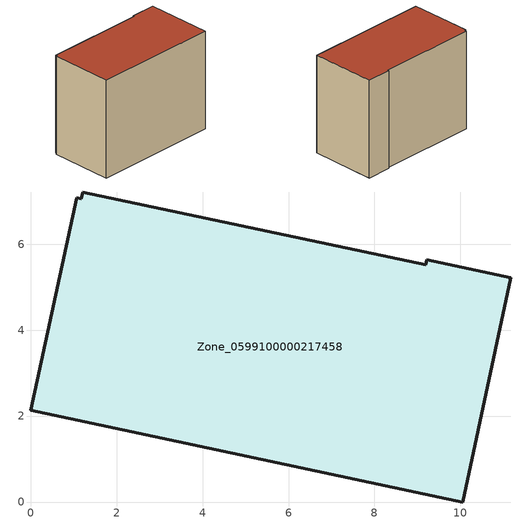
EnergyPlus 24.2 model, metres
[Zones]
Zone_0599100000217458
 floor ground (C_G): 1.18,7.06 1.21,7.22 9.19,5.52 9.22,5.64 11.17,5.22 10.05,0 0,2.14 1.07,7.09 z0
 wall outside (C_F): 10.05,0 11.17,5.22 9.22,5.64 9.19,5.52 1.21,7.22 1.18,7.06 1.07,7.09 0,2.14 10.05,0 z0:8.11
 roof outside (C_R): 1.07,7.09 0,2.14 10.05,0 11.17,5.22 9.22,5.64 9.19,5.52 1.21,7.22 1.18,7.06 z8.11
[BUILDING]
Pand.0599100000217458: North Axis=0; Terrain=City; Loads Convergence Tolerance Value=0.04; Temperature Convergence Tolerance Value=0.4; Solar Distribution=FullExterior; Maximum Number of Warmup Days=25; Minimum Number of Warmup Days=1
[Site:Location]
Rotterdam.The.Hague.AP_ZH_NLD Design_Conditions: Latitude=51.96; Longitude=4.45; Time Zone=1; Elevation=-4.5
[SITE:GROUNDTEMPERATURE:BUILDINGSURFACE]
18, 18, 18, 18, 18, 18, 18, 18, 18, 18, 18, 18
[MATERIAL] Thermal Absorptance=0.9; Solar Absorptance=0.7; Visible Absorptance=0.7
Name | Roughness | Thickness | Conductivity | Density | Specific Heat
G.TI.1975-1991 | MediumSmooth | 0.15 | 0.288461 | 540 | 1210
F.TI.1975-1991 | Rough | 0.3 | 0.230769 | 1920 | 840
R.TI.1975-1991 | MediumRough | 0.2 | 0.153846 | 1500 | 1000
[CONSTRUCTION]
C_G: G.TI.1975-1991
C_F: F.TI.1975-1991
C_R: R.TI.1975-1991
[ZONE]
Zone_0599100000217458: Type=1; Multiplier=1; Ceiling Height=Autocalculate; Volume=Autocalculate; Floor Area=autocalculate; Part of Total Floor Area=Yes
[ZONEINFILTRATION:DESIGNFLOWRATE]
Infil_Zone_0599100000217458: Zone or ZoneList or Space or SpaceList=Zone_0599100000217458; Schedule=AlwaysOn; Design Flow Rate Calculation Method=Flow/Area; Flow Rate per Floor Area=0.003; Constant Term Coefficient=1; Temperature Term Coefficient=0; Velocity Term Coefficient=0; Velocity Squared Term Coefficient=0
[HVACTEMPLATE:ZONE:IDEALLOADSAIRSYSTEM]
Zone_0599100000217458: Maximum Heating Supply Air Temperature=50; Minimum Cooling Supply Air Temperature=13; Maximum Heating Supply Air Humidity Ratio=0.0156; Minimum Cooling Supply Air Humidity Ratio=0.0077; Heating Limit=NoLimit; Cooling Limit=NoLimit; Dehumidification Control Type=ConstantSensibleHeatRatio; Cooling Sensible Heat Ratio=0.7; Dehumidification Setpoint=60; Humidification Control Type=None; Humidification Setpoint=30; Outdoor Air Method=None; Outdoor Air Flow Rate per Person=0.00944; Outdoor Air Flow Rate per Zone Floor Area=0; Outdoor Air Flow Rate per Zone=0; Demand Controlled Ventilation Type=None; Outdoor Air Economizer Type=NoEconomizer; Heat Recovery Type=None; Sensible Heat Recovery Effectiveness=0.7; Latent Heat Recovery Effectiveness=0.65
[ZONECONTROL:THERMOSTAT]
ThermostatControl_Zone_0599100000217458: Zone or ZoneList=Zone_0599100000217458; Control Type Schedule=DualSetpointControlType; Control 1=Thermostat_Zone_0599100000217458; Temperature Difference Between Cutout And Setpoint=0
[THERMOSTATSETPOINT:DUALSETPOINT]
Thermostat_Zone_0599100000217458: Heating Setpoint Temperature Schedule=HeatingSetpoint_Zone_0599100000217458; Cooling Setpoint Temperature Schedule=CoolingSetpoint_Zone_0599100000217458
[SCHEDULE:COMPACT]
HeatingSetpoint_Zone_0599100000217458: Through: 12/31, For: AllDays, Until: 24:00, 21
CoolingSetpoint_Zone_0599100000217458: Through: 12/31, For: AllDays, Until: 24:00, 24
DualSetpointControlType: Through: 12/31, For: AllDays, Until: 24:00, 4
AlwaysOn: Through: 12/31, For: AllDays, Until: 24:00, 1
